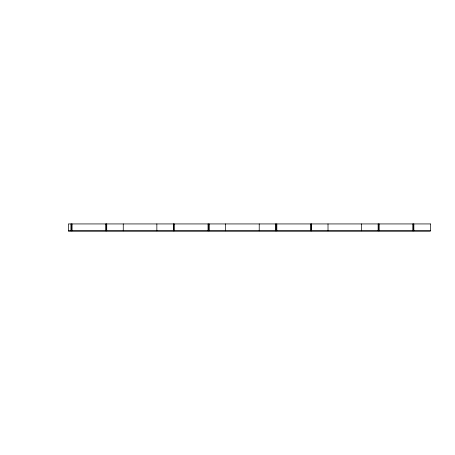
<?xml version="1.0" encoding="UTF-8"?>
<svg xmlns="http://www.w3.org/2000/svg" width="455" height="455" viewBox="0 0 455 455"><rect width="100%" height="100%" fill="white"/><g stroke="black" fill="none" stroke-linecap="round" stroke-linejoin="round"><path stroke-width="0.68" d="M68.358 230.844L430.385 230.844M413.857 223.934L413.857 230.844M413.589 223.934L413.589 230.844M412.787 223.934L412.787 230.844M379.197 223.934L379.197 230.844M378.395 223.934L378.395 230.844M378.128 223.934L378.128 230.844M361.6 223.934L361.6 230.844M328.01 223.934L328.01 230.844M311.482 223.934L311.482 230.844M311.214 223.934L311.214 230.844M310.412 223.934L310.412 230.844M276.822 223.934L276.822 230.844M276.02 223.934L276.02 230.844M275.753 223.934L275.753 230.844M259.225 223.934L259.225 230.844M225.635 223.934L225.635 230.844M209.107 223.934L209.107 230.844M208.839 223.934L208.839 230.844M208.037 223.934L208.037 230.844M174.447 223.934L174.447 230.844M173.645 223.934L173.645 230.844M173.378 223.934L173.378 230.844M156.85 223.934L156.85 230.844M123.259 223.934L123.259 230.844M106.732 223.934L106.732 230.844M106.464 223.934L106.464 230.844M105.662 223.934L105.662 230.844M72.072 223.934L72.072 230.844M71.27 223.934L71.27 230.844M71.003 223.934L71.003 230.844M430.385 223.934L68.358 223.934L68.358 231.066L430.385 231.066L430.385 223.934"/></g></svg>
